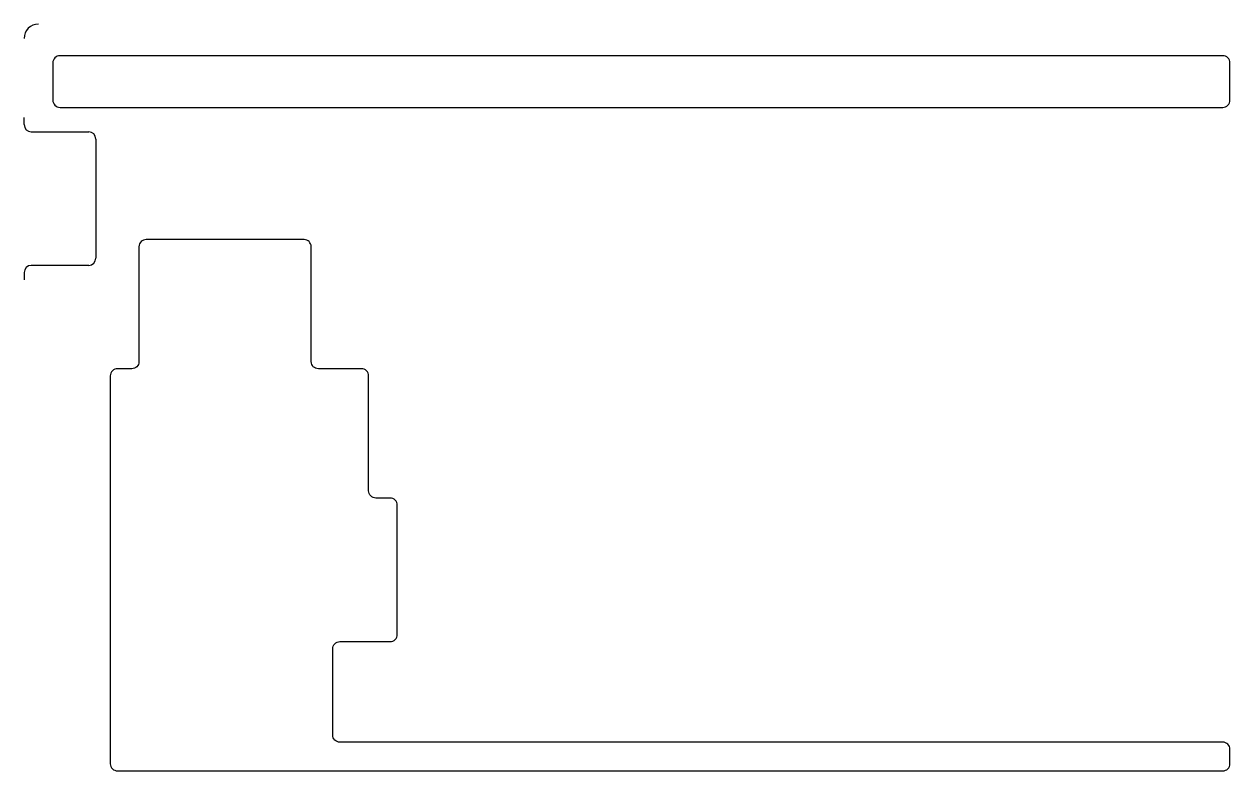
# Model space of a CAD drawing. Header units: millimetres. Extents: x -106 to -22, y 2 to 54.
import ezdxf

# ---------------------------------------------------------------- set-up
doc = ezdxf.new("R2010")
doc.units = ezdxf.units.MM
doc.layers.get('0').update_dxf_attribs({"linetype": 'CONTINUOUS'})

msp = doc.modelspace()

# ---------------------------------------------------------------- linework, layer by layer
for p, q in [((-106, 47), (-106, 47.5)), ((-105.5, 46.5), (-101.5, 46.5)), ((-101, 46), (-101, 37.7)), ((-101.5, 37.2), (-105.5, 37.2)), ((-106, 36.7), (-106, 36.2))]:
    msp.add_line(p, q)
for points in [[(-103.5, 48.2), (-22.5, 48.2, 0.414214), (-22, 48.7), (-22, 51.3, 0.414214), (-22.5, 51.8), (-103.5, 51.8, 0.414214), (-104, 51.3), (-104, 48.7, 0.414214)], [(-99.5, 2), (-22.5, 2, 0.414214), (-22, 2.5), (-22, 3.5, 0.414214), (-22.5, 4), (-84, 4, -0.414214), (-84.5, 4.5), (-84.5, 10.5, -0.414214), (-84, 11), (-80.5, 11, 0.414214), (-80, 11.5), (-80, 20.5, 0.414214), (-80.5, 21), (-81.5, 21, -0.414214), (-82, 21.5), (-82, 29.5, 0.414214), (-82.5, 30), (-85.5, 30, -0.414214), (-86, 30.5), (-86, 38.5, 0.414214), (-86.5, 39), (-97.5, 39, 0.414214), (-98, 38.5), (-98, 30.5, -0.414214), (-98.5, 30), (-99.5, 30, 0.414214), (-100, 29.5), (-100, 2.5, 0.414214)]]:
    msp.add_lwpolyline(points, format="xyb", close=True)
for centre, radius, start, end in [((-105, 53), 1, 90, 180), ((-105.5, 47), 0.5, 180, 270), ((-101.5, 46), 0.5, 0, 90), ((-105.5, 36.7), 0.5, 90, 180), ((-101.5, 37.7), 0.5, 270, 360)]:
    msp.add_arc(centre, radius, start, end)

doc.saveas('drawing.dxf')
